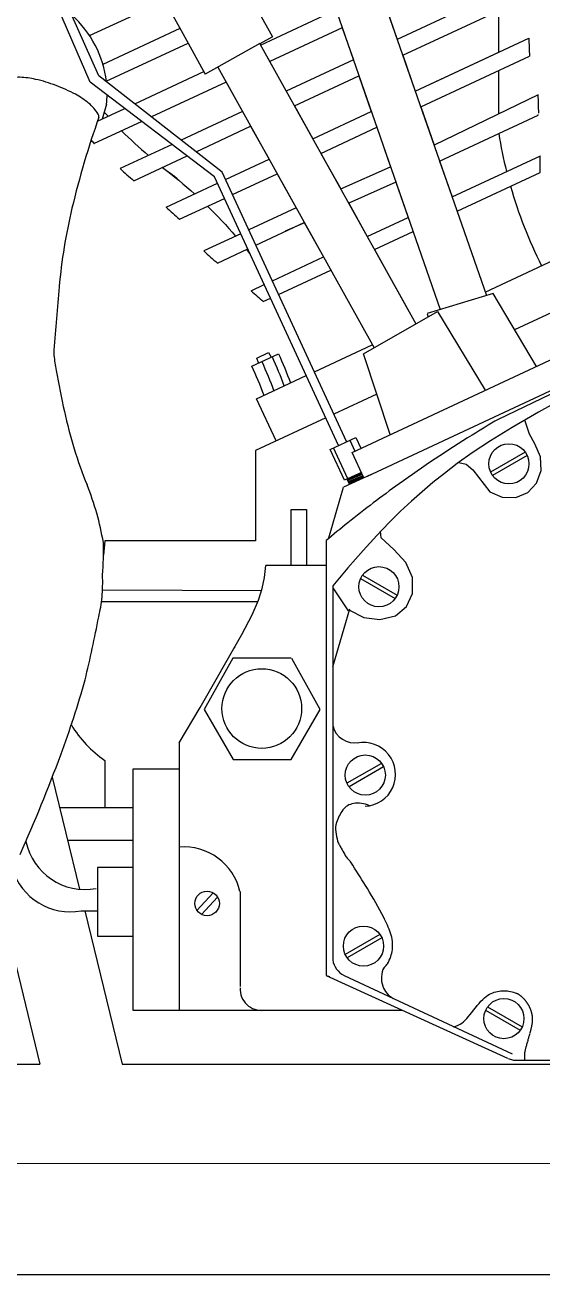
# Model space of a CAD drawing. Header units: millimetres. Extents: x -390 to 2317, y 0 to 1124.
# Drawn here: x 715.6 to 913.5, y 42.5 to 521 of the extents above; entities that cross this region are included whole.
import ezdxf

# ---------------------------------------------------------------- set-up
doc = ezdxf.new("R2010")
doc.units = ezdxf.units.MM
doc.layers.add('ceco.net 102 chopper', color=7, linetype='Continuous')

msp = doc.modelspace()

# ---------------------------------------------------------------- linework, layer by layer
at = {"layer": 'ceco.net 102 chopper'}
for p, q in [((740.6, 499.15), (717.72, 551.87)), ((743.9, 501.53), (720.76, 553.37)), ((908.53, 538.96), (858.12, 515.45)), ((852.32, 532.12), (892.24, 417.42)), ((770.73, 527.15), (778.04, 514.03)), ((804.68, 526.46), (810.3, 516.38)), ((896.98, 510.58), (896.98, 526.49)), ((834.92, 525.94), (874.57, 412.03)), ((774.91, 519.65), (745.42, 505.9)), ((837.04, 519.85), (809.34, 506.94)), ((810.3, 516.38), (805.56, 513.74)), ((805.56, 513.74), (865.27, 406.53)), ((865.01, 495.67), (908.53, 515.97)), ((870.17, 498.08), (908.53, 515.97)), ((867.1, 489.65), (908.73, 509.06)), ((896.98, 486.89), (896.98, 503.58)), ((788.12, 462.91), (740.6, 499.15)), ((791.12, 464.61), (743.9, 501.53)), ((792.56, 499.12), (764.01, 485.8)), ((818.77, 490.02), (843.42, 501.51)), ((912.07, 494.19), (872.23, 474.93)), ((746.81, 490.64), (745.11, 484.98)), ((825.8, 477.39), (848.18, 487.83)), ((874.35, 468.84), (912.1, 486.45)), ((912.1, 486.45), (912.08, 486.65)), ((781.09, 472.45), (801.99, 482.19)), ((828.9, 471.83), (850.28, 481.81)), ((757.24, 461.33), (777.69, 470.86)), ((792.41, 461.82), (809.02, 469.57)), ((879.11, 455.15), (912.91, 470.91)), ((912.78, 464.53), (912.78, 470.85)), ((838.71, 361.52), (791.12, 464.61)), ((769.63, 451.2), (789.29, 460.37)), ((835.63, 359.98), (788.12, 462.91)), ((857.61, 460.75), (839.52, 452.76)), ((822.56, 445.27), (815.15, 441.99)), ((846.62, 440), (862.29, 447.31)), ((891.78, 418.75), (941.57, 441.97)), ((810.3, 423.07), (829.84, 432.18)), ((952.45, 427.35), (903.05, 404.32)), ((802.16, 419.27), (807.18, 421.61)), ((894.8, 418.2), (869.56, 410.5)), ((911.39, 390.27), (894.8, 418.2)), ((845.22, 395.08), (873.58, 411.27)), ((869.53, 410.46), (869.99, 409.28)), ((873.58, 411.27), (891.8, 381.14)), ((826.37, 388.25), (848.55, 398.6)), ((840.82, 357.36), (927.28, 397.68)), ((855.46, 364.19), (845.22, 395.08)), ((931.83, 387.92), (846.56, 348.15)), ((804.22, 377.92), (823.25, 386.8)), ((850.31, 379.72), (833.85, 372.05)), ((924.37, 379.48), (912.21, 372.76)), ((811.76, 361.75), (804.22, 377.92)), ((830.73, 370.6), (803.83, 358.05)), ((912.21, 372.76), (902.1, 366.89)), ((906.98, 369.73), (907.15, 369.73)), ((908.71, 364.34), (906.98, 369.73)), ((902.1, 366.89), (893.75, 361.74)), ((910.78, 360.61), (908.71, 364.34)), ((832.44, 358.52), (842.29, 363.1)), ((839.23, 347.3), (833.73, 359.11)), ((839.92, 362), (841.85, 357.84)), ((842.29, 363.1), (844.22, 358.95)), ((893.75, 361.74), (886.85, 357.19)), ((912.98, 355.67), (910.78, 360.61)), ((803.83, 358.05), (803.83, 323.55)), ((837.94, 346.7), (832.44, 358.52)), ((845.37, 347.6), (840.82, 357.36)), ((886.85, 357.19), (881.08, 353.1)), ((907.1, 357.48), (893.85, 349.83)), ((907.86, 356.15), (894.62, 348.5)), ((913.21, 350.47), (912.98, 355.67)), ((844.37, 349.69), (837.94, 346.7)), ((876.15, 349.35), (871.75, 345.8)), ((881.08, 353.1), (876.15, 349.35)), ((881.67, 353.52), (884.45, 352.83)), ((884.45, 352.83), (887.11, 350.66)), ((887.11, 350.66), (893.53, 342.28)), ((911.46, 345.61), (913.21, 350.47)), ((848.17, 348.86), (837.47, 344.12)), ((839.8, 345.16), (838.89, 347.14)), ((844.57, 349.26), (838.97, 346.97)), ((844.74, 348.89), (839.14, 346.6)), ((844.96, 348.43), (839.35, 346.13)), ((845.13, 348.06), (839.53, 345.76)), ((845.18, 347.94), (839.7, 345.39)), ((871.75, 345.8), (867.6, 342.32)), ((908.05, 342.01), (911.46, 345.61)), ((831.9, 324.62), (837.47, 344.12)), ((867.6, 342.32), (863.52, 338.73)), ((893.53, 342.28), (898.31, 340.2)), ((898.31, 340.2), (903.47, 340.11)), ((903.47, 340.11), (908.05, 342.01)), ((817.53, 335.48), (823.4, 335.48)), ((817.53, 314.02), (817.53, 335.48)), ((823.4, 335.48), (823.4, 314.02)), ((863.52, 338.73), (859.37, 334.87)), ((855.02, 330.55), (850.3, 325.61)), ((859.37, 334.87), (855.02, 330.55)), ((850.3, 325.61), (845.09, 319.86)), ((851.98, 324.61), (851.71, 327.24)), ((746.16, 323.55), (745.61, 318.04)), ((803.83, 323.55), (746.16, 323.55)), ((856.83, 320.24), (851.98, 324.61)), ((845.09, 319.86), (839.22, 313.13)), ((861.46, 315.25), (856.83, 320.24)), ((830.85, 314.02), (807.77, 314.02)), ((839.22, 313.13), (833.44, 306.27)), ((863.91, 309.48), (861.46, 315.25)), ((833.44, 306.27), (833.44, 163.12)), ((844.08, 309.09), (857.33, 301.45)), ((844.85, 310.43), (858.09, 302.78)), ((863.98, 303.37), (863.91, 309.48)), ((745.28, 304.77), (806.21, 304.52)), ((839.4, 296.66), (833.52, 305.48)), ((861.7, 298.34), (863.98, 303.37)), ((833.44, 275.32), (840.01, 297.43)), ((839.88, 296.99), (845.3, 294.23)), ((857.43, 294.85), (861.7, 298.34)), ((845.3, 294.23), (851.5, 293.35)), ((851.5, 293.35), (857.43, 294.85)), ((774.65, 246.15), (782.6, 259.71)), ((774.65, 246.15), (774.65, 143.81)), ((746.16, 239.48), (746.16, 221.49)), ((756.92, 236.12), (756.92, 143.81)), ((774.65, 236.12), (756.92, 236.12)), ((852.12, 238.34), (838.87, 230.7)), ((852.89, 237.01), (839.64, 229.37)), ((726.03, 233.07), (736.5, 190.15)), ((728.86, 221.49), (756.63, 221.49)), ((731.9, 208.99), (756.92, 208.99)), ((743.41, 198.52), (743.41, 172.18)), ((756.92, 198.52), (743.41, 198.52)), ((705.61, 187.6), (721.32, 123.19)), ((781.41, 182.06), (787.61, 188.81)), ((789.3, 187.18), (783.18, 180.51)), ((797.91, 189.23), (797.91, 152.92)), ((737.13, 181.88), (743.18, 181.88)), ((738.51, 181.88), (752.82, 123.19)), ((851.42, 172.88), (838.18, 165.23)), ((743.41, 172.18), (756.92, 172.18)), ((852.19, 171.55), (838.95, 163.9)), ((837.81, 157.15), (902.14, 127.14)), ((890.86, 147.99), (891.53, 148.62)), ((891.53, 148.62), (892.18, 149.15)), ((892.18, 149.15), (892.81, 149.6)), ((892.81, 149.6), (893.44, 149.98)), ((893.44, 149.98), (894.05, 150.3)), ((894.05, 150.3), (894.66, 150.55)), ((894.66, 150.55), (895.27, 150.76)), ((895.27, 150.76), (895.89, 150.94)), ((895.89, 150.94), (896.51, 151.07)), ((896.51, 151.07), (897.13, 151.18)), ((897.13, 151.18), (897.76, 151.26)), ((897.76, 151.26), (898.39, 151.3)), ((898.39, 151.3), (899.02, 151.32)), ((899.02, 151.32), (899.65, 151.3)), ((899.65, 151.3), (900.27, 151.25)), ((900.27, 151.25), (900.88, 151.17)), ((900.88, 151.17), (901.49, 151.06)), ((901.49, 151.06), (902.09, 150.92)), ((902.09, 150.92), (902.68, 150.75)), ((902.68, 150.75), (903.25, 150.55)), ((903.25, 150.55), (903.82, 150.32)), ((903.82, 150.32), (904.14, 150.17)), ((756.92, 143.81), (774.65, 143.81)), ((774.65, 143.81), (860.14, 143.81)), ((886.63, 142.97), (887.33, 143.85)), ((887.33, 143.85), (888.03, 144.74)), ((888.03, 144.74), (888.75, 145.62)), ((888.75, 145.62), (889.46, 146.47)), ((889.46, 146.47), (890.17, 147.27)), ((890.17, 147.27), (890.86, 147.99)), ((891.93, 143.8), (905.18, 136.15)), ((892.7, 145.13), (905.95, 137.48)), ((882.16, 138.5), (882.85, 138.94)), ((882.85, 138.94), (883.49, 139.44)), ((883.49, 139.44), (884.1, 140.01)), ((884.1, 140.01), (884.7, 140.64)), ((884.7, 140.64), (885.31, 141.35)), ((885.31, 141.35), (885.96, 142.13)), ((885.96, 142.13), (886.63, 142.97)), ((879.58, 137.46), (880.55, 137.76)), ((880.55, 137.76), (881.4, 138.11)), ((881.4, 138.11), (882.16, 138.5)), ((630.07, 123.19), (721.32, 123.19)), ((752.82, 123.19), (1072.59, 123.19))]:
    msp.add_line(p, q, dxfattribs=at)
for points in [[(740.33, 516.91), (773.93, 532.57)], [(860.24, 509.36), (908.74, 531.97)], [(853.86, 527.7), (858.12, 515.45)], [(805.81, 513.28), (829.76, 524.45)], [(837.04, 519.85), (841.3, 507.61)], [(746.73, 499.43), (778.04, 514.03)], [(778.04, 514.03), (784.62, 502.21)], [(805.51, 513.85), (784.62, 502.21)], [(805.56, 513.74), (815.64, 495.64)], [(841.3, 507.61), (815.64, 495.64)], [(860.24, 509.36), (865.01, 495.67)], [(757.62, 490.81), (784.1, 503.16)], [(789.37, 504.85), (849.23, 397.37)], [(792.56, 499.12), (798.86, 487.82)], [(843.42, 501.51), (848.18, 487.83)], [(743.37, 484.16), (753.84, 489.05)], [(818.77, 490.02), (825.8, 477.39)], [(867.1, 489.65), (872.23, 474.93)], [(760.34, 484.09), (741.82, 475.45)], [(798.86, 487.82), (775.42, 476.89)], [(801.99, 482.19), (809.02, 469.57)], [(850.28, 481.81), (855.55, 466.65)], [(771.93, 475.26), (752.02, 465.98)], [(828.9, 471.83), (836.46, 458.26)], [(836.46, 458.26), (855.55, 466.65)], [(874.35, 468.84), (879.11, 455.15)], [(881, 449.71), (912.78, 464.53)], [(795.07, 456.06), (812.12, 464.01)], [(812.12, 464.01), (819.38, 450.97)], [(857.61, 460.75), (862.29, 447.31)], [(774.8, 446.61), (791.95, 454.61)], [(819.38, 450.97), (801.31, 442.54)], [(839.52, 452.76), (846.62, 440)], [(804, 436.71), (822.51, 445.34)], [(822.51, 445.34), (829.84, 432.18)], [(798.19, 441.09), (784.04, 434.49)], [(849.42, 434.98), (864.18, 441.87)], [(789.26, 429.84), (800.88, 435.26)], [(849.42, 434.98), (865.27, 406.53)], [(812.7, 417.86), (832.64, 427.16)], [(806.82, 415.12), (809.58, 416.41)], [(802.45, 390.4), (812.64, 395.14)], [(804.93, 391.64), (804.3, 393.39), (808.83, 395.64), (809.87, 393.86)], [(936.62, 389.05), (896.71, 370)], [(830.85, 323.59), (830.85, 157.17), (832.17, 156.74)], [(782.6, 259.71), (798.67, 287.71), (802.55, 295.17), (805.02, 300.75), (806.45, 305.26), (807.25, 309.5), (807.77, 314.02)], [(744.89, 300.26), (804.8, 300.26)], [(817.48, 278.6), (795.2, 278.6), (784.15, 258.98), (795.33, 239.76), (817.56, 239.76), (828.61, 258.98), (817.7, 278.53)], [(830.85, 157.17), (900.27, 125.51)], [(900.57, 125.41), (902.68, 124.72), (985.01, 124.72)], [(591.75, 85.23), (982.93, 85.32), (1021.7, 87.09), (1054.16, 91.92), (1084.04, 101.32), (1108.26, 113.4)], [(1130.26, 78.06), (1095.73, 60.61), (1062.76, 50.03), (1027.24, 44.6), (985.03, 42.59), (569.34, 42.49)]]:
    msp.add_lwpolyline(points, dxfattribs=at)
for points in [[(908.53, 515.97, 0.010673), (908.73, 509.06, 0.128211)], [(743.91, 485.7, 0.118231), (743.55, 486.88, 0.089321), (739.95, 491.06, 0.046272), (734.9, 494.44, 0.034398), (727.47, 497.82, 0.034398), (719.65, 500.16, 0.046272), (713.63, 500.94, 0.089321), (708.16, 500.16, 0.226762), (706.53, 498.59, 0.081996), (706.36, 497.75, 0.089321)], [(896.98, 479.39, 0.021235), (899.97, 464.88, 0.128211)], [(768.24, 466.46, -0.022909), (780.54, 456.28, -0.128211)], [(769.63, 451.2, -0.010673), (774.8, 446.61, -0.128211)], [(785.51, 451.6, -0.022467), (796.18, 440.15, -0.128211)], [(800.38, 435.02, -0.003549), (801.89, 433.07, -0.128211)], [(802.16, 419.27, -0.009636), (806.82, 415.12, -0.128211)], [(810.17, 393.99, -0.015907), (814.75, 382.95, -0.123466)], [(812.64, 395.14, -0.016005), (817.24, 384.04, -0.123504)], [(806.23, 392.16, -0.016275), (810.92, 380.86, -0.123466)], [(896.71, 370, 0.005978), (886.8, 364.02, 0.017395), (858.8, 345.31, 0.012688), (839.23, 330.45, 0.005591), (830.85, 323.59)], [(833.44, 252.83, 0.406316), (843.42, 246.32, 0.465278)]]:
    msp.add_lwpolyline(points, format="xyb", dxfattribs=at)
for centre, radius in [((900.86, 352.99), 7.69), ((851.09, 305.94), 7.69), ((806.24, 259.31), 15.23), ((845.88, 233.86), 7.69), ((785.3, 184.71), 4.7), ((845.19, 168.39), 7.69), ((898.94, 140.64), 7.69)]:
    msp.add_circle(centre, radius, dxfattribs=at)
for centre, radius, start, end in [((706.78, 494.69), 40.24, 6.5829, 48.3052), ((706.78, 494.69), 40.24, 354.2236, 359.3858), ((686.95, 483.98), 225.35, 0.8186, 2.5951), ((1060.17, 373.06), 335.72, 160.3957, 166.6067), ((908.23, 643.94), 225.35, 223.9201, 224.476), ((908.75, 642.82), 225.35, 226.1021, 229.6631), ((904.58, 631.79), 225.35, 223.4244, 223.8763), ((904.55, 631.87), 225.35, 227.4049, 229.1814), ((908.75, 642.82), 225.35, 232.1787, 233.2444), ((1069.29, 507.32), 174.56, 195.9818, 206.7234), ((939.6, 401.77), 211.78, 166.6067, 174.8608), ((936.56, 600.38), 225.35, 227.4049, 229.1814), ((2446.79, 266.22), 1725.05, 174.86077, 175.66742), ((739.04, 395.6), 12.4, 175.6674, 185.1916), ((788.84, 400.13), 62.41, 185.1916, 190.4921), ((1204.43, 477.09), 485.06, 190.4921, 192.3927), ((631.28, 312.77), 187.96, 20.6972, 24.3961), ((903.1, 410.88), 176.55, 192.3927, 201.9439), ((639.81, 304.8), 107.31, 9.6839, 21.9439), ((621.96, 319.83), 123.67, 355.6378, 1.4033), ((688.02, 307.44), 57.32, 354.5103, 2.9816), ((689.88, 307.26), 55.46, 346.6067, 354.5103), ((178.11, 404.04), 576.24, 346.58309, 349.03324), ((388.31, 368.48), 363.81, 339.5925, 344.3489), ((770.16, 274.94), 42.82, 210.6788, 235.9198), ((845.27, 234.12), 12.2, 272.5006, 101.7868), ((95.02, 477.59), 676.73, 336.10548, 339.59246), ((850.88, 210.45), 16.89, 143.5152, 161.8525), ((842.36, 216.75), 6.29, 99.1586, 143.5152), ((843.03, 212.6), 10.5, 65.1881, 99.1586), ((842.07, 213.34), 7.62, 161.8525, 189.3072), ((883.7, 220.16), 49.81, 189.3072, 193.4007), ((738.64, 213.24), 23.19, 191.8308, 280.3777), ((776.32, 184.21), 22.16, 13.0962, 94.3199), ((838.7, 209.44), 3.55, 193.4007, 208.7795), ((1083.93, 344.14), 283.33, 208.7795, 209.0701), ((896.3, 239.83), 68.66, 209.0701, 209.6605), ((1058.75, 332.34), 255.6, 209.6605, 210.2723), ((861.38, 217.14), 27.08, 210.2723, 212.1521), ((841.9, 204.9), 4.07, 212.1521, 223.6779), ((827.33, 190.98), 16.08, 37.8886, 43.6779), ((732.95, 204.69), 23.19, 196.6126, 280.3777), ((824.05, 188.43), 20.24, 32.553, 37.8886), ((312.87, -137.89), 626.69, 31.59442, 32.55297), ((699.81, 100.1), 172.42, 27.3783, 31.5944), ((811.2, 157.79), 46.98, 19.2963, 27.3783), ((841.96, 168.56), 14.39, 6.4801, 19.2963), ((842.68, 168.64), 13.67, 353.3261, 6.4801), ((841.24, 164.25), 7.89, 188.2269, 244.1662), ((841.8, 169.2), 14.65, 328.9522, 340.6734), ((843.76, 168.51), 12.58, 340.6734, 353.3261), ((860.82, 156.09), 8.8, 152.0176, 176.2547), ((844.07, 169.64), 13.08, 312.327, 318.4909), ((850.46, 163.99), 4.55, 318.4909, 328.9522), ((860.82, 156.09), 8.8, 176.2547, 200.4919), ((806.24, 152.1), 8.33, 177.8796, 275.7228), ((860.82, 156.09), 8.8, 200.4919, 220.799), ((860.82, 156.09), 8.8, 220.799, 241.106), ((897.58, 138.78), 13.13, 59.777, 60.8859), ((903.12, 148.29), 2.12, 57.0189, 59.777), ((838.04, 48), 121.69, 56.7727, 57.0189), ((902.92, 147.04), 3.28, 55.2731, 56.7727), ((898.13, 140.13), 11.69, 53.7774, 55.2731), ((898.12, 140.12), 11.71, 52.2828, 53.7774), ((898.11, 140.1), 11.73, 50.7885, 52.2828), ((898.07, 140.06), 11.78, 49.2976, 50.7885), ((898.08, 140.06), 11.78, 47.8036, 49.2976), ((898.05, 140.03), 11.82, 46.3123, 47.8036), ((898.01, 139.99), 11.88, 44.8201, 46.3123), ((898.06, 140.05), 11.8, 43.3228, 44.8201), ((897.86, 139.86), 12.07, 41.8466, 43.3228), ((897.95, 139.93), 11.96, 40.3635, 41.8466), ((897.59, 139.63), 12.43, 38.9198, 40.3635), ((897.77, 139.77), 12.2, 37.4625, 38.9198), ((897.41, 139.5), 12.66, 36.0392, 37.4625), ((897.57, 139.61), 12.46, 34.6047, 36.0392), ((897.29, 139.42), 12.79, 33.1933, 34.6047), ((897.39, 139.49), 12.68, 31.7756, 33.1933), ((897.23, 139.39), 12.87, 30.3702, 31.7756), ((897.25, 139.4), 12.84, 28.9635, 30.3702), ((897.21, 139.38), 12.88, 27.5585, 28.9635), ((897.15, 139.35), 12.95, 26.157, 27.5585), ((897.35, 139.45), 12.73, 24.7467, 26.157), ((896.79, 139.19), 13.35, 23.3697, 24.7467), ((897.99, 139.7), 12.04, 21.9238, 23.3697), ((895.88, 138.85), 14.32, 20.5978, 21.9238), ((899.25, 140.12), 10.71, 18.9765, 20.5978), ((897.06, 139.37), 13.03, 17.5066, 18.9765), ((901.1, 140.64), 8.79, 15.5355, 17.5066), ((898.64, 139.96), 11.34, 13.8001, 15.5355), ((901.57, 140.68), 8.33, 11.6354, 13.8001), ((899.71, 140.3), 10.23, 9.6818, 11.6354), ((893.51, 140.95), 16.44, 351.4404, 353.1204), ((901.33, 140.57), 8.59, 7.456, 9.6818), ((900.05, 140.41), 9.87, 5.38, 7.456), ((897.65, 140.45), 12.28, 353.1204, 355.0668), ((900.58, 140.45), 9.35, 3.1898, 5.38), ((897.17, 140.5), 12.75, 355.0668, 356.9767), ((899.75, 140.41), 10.17, 1.0901, 3.1898), ((898.85, 140.41), 11.08, 356.9767, 359.0137), ((899.26, 140.4), 10.66, 359.0137, 1.0901), ((862.96, 147.84), 47.74, 343.0367, 343.5172), ((754.49, 179.93), 160.86, 343.5172, 343.7789), ((875.67, 144.68), 34.65, 343.7789, 344.5101), ((832.84, 156.55), 79.1, 344.5101, 344.994), ((885.57, 142.41), 24.51, 344.994, 346.0495), ((865.58, 147.38), 45.11, 346.0495, 346.8275), ((892.21, 141.15), 17.75, 346.8275, 348.3097), ((885.75, 142.48), 24.35, 348.3097, 349.5753), ((896.58, 140.49), 13.34, 349.5753, 351.4404), ((946.47, 119.24), 40.49, 165.5053, 166.2874), ((926.23, 124.47), 19.59, 164.381, 165.5053), ((997.51, 104.55), 93.6, 163.9887, 164.381), ((938.23, 121.55), 31.93, 163.3171, 163.9887), ((1168.63, 52.51), 272.45, 163.1701, 163.3171), ((984.56, 108.18), 80.15, 162.8991, 163.1701), ((1277.63, 18.02), 386.76, 162.8162, 162.8991), ((558.34, 240.47), 366.14, 342.8138, 342.9014), ((557.34, 240.78), 367.18, 342.9014, 342.9782), ((303.59, 318.46), 632.56, 342.9782, 343.03672), ((916.85, 126.15), 10.07, 176.394, 178.8346), ((914.63, 126.2), 7.85, 178.8346, 181.7361), ((915.6, 126.23), 8.82, 181.7361, 184.4729), ((914.74, 126.28), 7.96, 173.6481, 176.394), ((909.63, 125.76), 2.83, 184.4729, 187.243), ((984.24, 135.24), 78.04, 187.243, 187.7462), ((920.21, 125.67), 13.46, 171.7171, 173.6481), ((916.01, 126.29), 9.22, 169.3832, 171.7171), ((927.87, 124.06), 21.28, 168.0477, 169.3832), ((919.03, 125.93), 12.25, 166.2874, 168.0477)]:
    msp.add_arc(centre, radius, start, end, dxfattribs=at)
msp.add_point((795.83, 282.65), dxfattribs=at)

doc.saveas('drawing.dxf')
